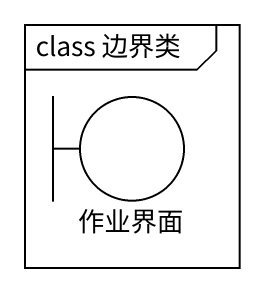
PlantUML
@startuml
mainframe class 边界类
boundary 作业界面
@enduml
